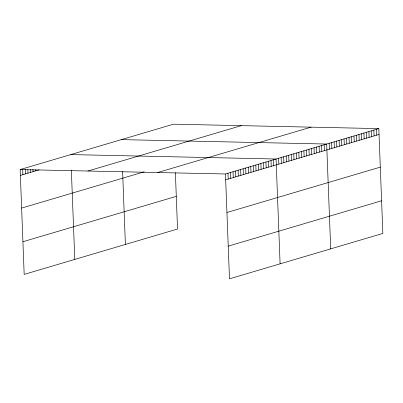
<?xml version="1.0" encoding="UTF-8"?>
<svg xmlns="http://www.w3.org/2000/svg" width="403" height="403" viewBox="0 0 403 403"><rect width="100%" height="100%" fill="white"/><g stroke="black" fill="none" stroke-linecap="round" stroke-linejoin="round"><path stroke-width="0.6" d="M175.381 172.67L177.547 229.015L24.175 274.388L20.15 169.562L173.517 124.184L378.825 128.612L382.85 233.438L229.483 278.816L225.453 173.985L378.825 128.612M20.377 175.416L39.101 169.875M87.899 171.023L241.271 125.645M21.631 208.079L144.209 171.814M157.704 172.524L311.071 127.152M225.68 179.839L379.047 134.466M22.921 241.729L176.292 196.352M226.934 212.502L380.301 167.129M228.224 246.152L381.596 200.78M121.374 139.614L326.677 144.037L330.707 248.868M70.762 154.586L276.065 159.014L280.095 263.839M20.15 169.562L225.453 173.985M376.342 129.343L376.563 135.201M373.858 130.078L374.08 135.937M371.375 130.814L371.596 136.667M368.891 131.549L369.118 137.403M366.408 132.285L366.634 138.138M363.924 133.02L364.151 138.874M361.441 133.751L361.667 139.609M358.957 134.486L359.184 140.345M356.474 135.222L356.7 141.075M353.99 135.957L354.217 141.811M351.507 136.693L351.733 142.546M349.023 137.428L349.25 143.282M346.545 138.158L346.766 144.017M344.061 138.894L344.283 144.753M341.578 139.629L341.799 145.483M339.094 140.365L339.316 146.218M336.611 141.1L336.832 146.954M334.127 141.836L334.354 147.689M331.644 142.566L331.87 148.425M329.16 143.302L329.387 149.16M324.148 144.788L324.37 150.641M321.614 145.533L321.841 151.392M319.085 146.284L319.312 152.138M316.557 147.035L316.778 152.888M314.023 147.78L314.249 153.639M311.494 148.531L311.721 154.384M308.965 149.276L309.187 155.135M306.431 150.027L306.658 155.88M303.902 150.777L304.129 156.631M301.373 151.523L301.595 157.382M298.84 152.274L299.066 158.127M296.311 153.024L296.537 158.878M293.782 153.77L294.004 159.628M291.248 154.52L291.475 160.374M288.719 155.266L288.946 161.124M286.19 156.016L286.412 161.87M283.657 156.767L283.883 162.621M281.128 157.513L281.349 163.371M278.594 158.263L278.821 164.117M273.536 159.759L273.758 165.618M271.002 160.51L271.229 166.363M268.474 161.255L268.7 167.114M265.945 162.006L266.166 167.86M263.411 162.757L263.638 168.61M260.882 163.502L261.109 169.361M258.353 164.253L258.575 170.106M255.819 165.003L256.046 170.857M253.291 165.749L253.517 171.607M250.762 166.499L250.983 172.353M248.228 167.245L248.455 173.104M245.699 167.996L245.926 173.849M243.17 168.746L243.392 174.6M240.636 169.492L240.863 175.35M238.108 170.242L238.329 176.096M235.574 170.993L235.8 176.846M233.045 171.738L233.272 177.597M230.516 172.489L230.738 178.343M227.982 173.235L228.209 179.093M122.598 171.476L125.398 244.44M71.356 170.121L74.787 259.416M35.514 169.754L35.56 170.922M32.94 169.331L33.026 171.673M30.386 169.492L30.497 172.424M27.832 169.658L27.968 173.169M25.258 169.235L25.434 173.92M22.704 169.396L22.906 174.665"/></g></svg>
